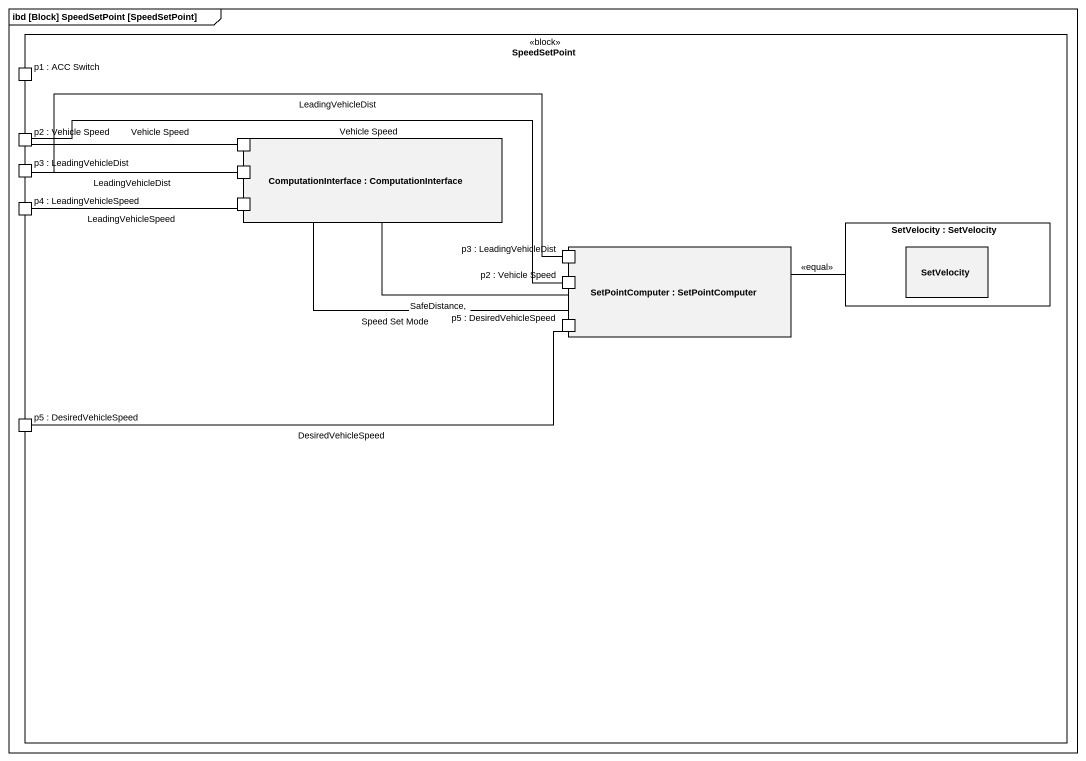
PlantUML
@startuml
mainframe ibd [Block] SpeedSetPoint [SpeedSetPoint]
rectangle SpeedSetPoint <<block>> {
  port "p1 : ACC Switch" as p1_ACC_Switch
  port "p2 : Vehicle Speed" as p2_Vehicle_Speed
  port "p3 : LeadingVehicleDist" as p3_LeadingVehicleDist
  rectangle "ComputationInterface : ComputationInterface" as ComputationInterface {
    port " " as port1
    port " " as port2
    port " " as port3
  }
  port "p4 : LeadingVehicleSpeed" as p4_LeadingVehicleSpeed
  rectangle "SetVelocity : SetVelocity" as SetVelocity {
    rectangle "SetVelocity" as SetVelocity_2
  }
  rectangle "SetPointComputer : SetPointComputer" as SetPointComputer {
    port "p2 : Vehicle Speed" as p2_Vehicle_Speed_2
    port "p3 : LeadingVehicleDist" as p3_LeadingVehicleDist_2
    port "p5 : DesiredVehicleSpeed" as p5_DesiredVehicleSpeed
  }
  port "p5 : DesiredVehicleSpeed" as p5_DesiredVehicleSpeed_2
}
p2_Vehicle_Speed -right- port1 : Vehicle Speed
p2_Vehicle_Speed -right- p2_Vehicle_Speed_2 : Vehicle Speed
p3_LeadingVehicleDist -right- port2 : LeadingVehicleDist
p3_LeadingVehicleDist -right- p3_LeadingVehicleDist_2 : LeadingVehicleDist
ComputationInterface -right- SetPointComputer : SafeDistance,
ComputationInterface -right- SetPointComputer : Speed Set Mode
p4_LeadingVehicleSpeed -right- port3 : LeadingVehicleSpeed
SetPointComputer -right- SetVelocity : <<equal>>
p5_DesiredVehicleSpeed_2 -right- p5_DesiredVehicleSpeed : DesiredVehicleSpeed
@enduml
